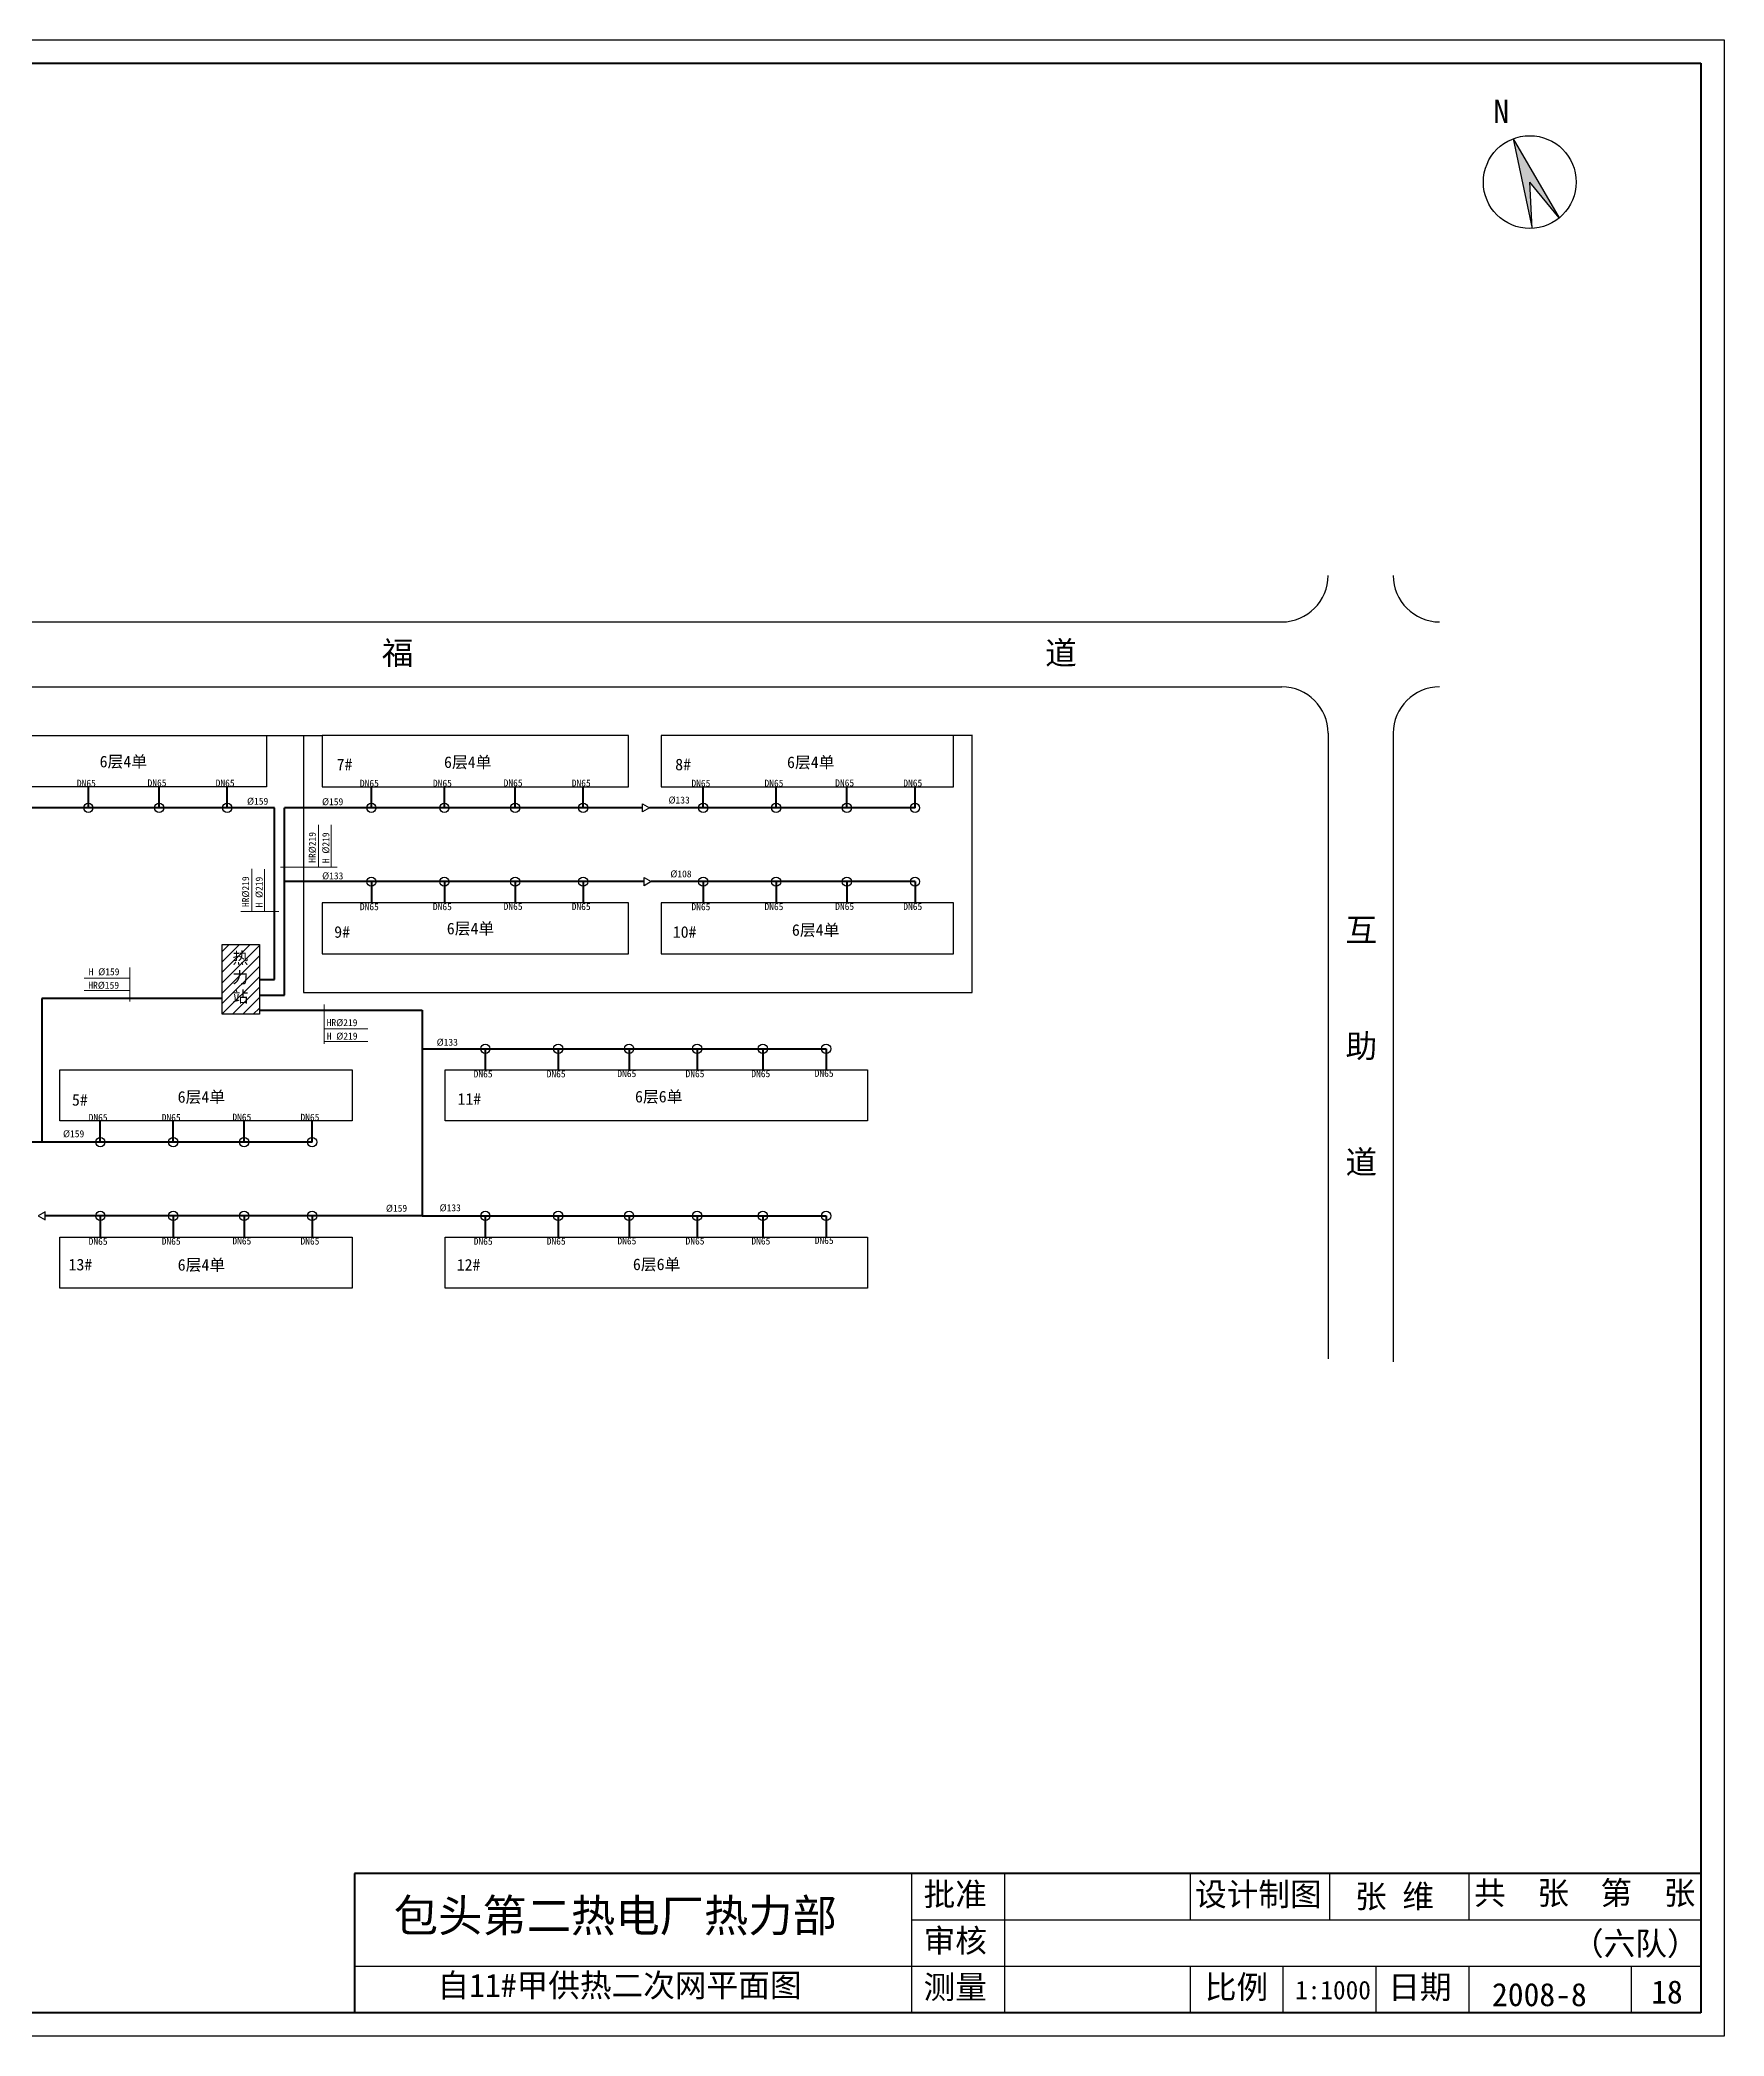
# Model space of a CAD drawing. Header units: millimetres. Extents: x 710 to 1314, y 285 to 715.
# Drawn here: x 951.4 to 1314.2, y 285.3 to 715.3 of the extents above; entities that cross this region are included whole.
import ezdxf

# ---------------------------------------------------------------- set-up
doc = ezdxf.new("R2010")
doc.units = ezdxf.units.MM
doc.layers.add('围栏', color=3, linetype='Continuous')
doc.layers.add('边线', color=1, linetype='Continuous')
doc.layers.add('标注', color=7, linetype='Continuous', lineweight=18)
doc.layers.add('管道', color=7, linetype='Continuous', lineweight=50)

msp = doc.modelspace()

# ---------------------------------------------------------------- hatches: boundary and pattern name
msp.add_hatch(color=256).paths.add_polyline_path([(1268.75, 694.05), (1272.82, 674.73), (1272.34, 684.72), (1278.69, 676.99)])
at = {"layer": '标注'}
h = msp.add_hatch(dxfattribs=at)
h.set_pattern_fill('ANSI31', color=256, scale=0.5, style=0)
h.set_pattern_definition([(45, (16.0084, -96.5), (-1.122532, 1.122532), [])])
h.paths.add_polyline_path([(998.72, 520.48), (990.72, 520.48), (990.72, 505.48), (998.72, 505.48)])
h.paths.add_polyline_path([(992.28, 519.46), (996.93, 519.46), (996.93, 505.96), (992.28, 505.96)], flags=24)

# ---------------------------------------------------------------- linework, layer by layer
at = {"lineweight": 40}
for p, q in [((715.18, 710.35), (1309.18, 710.35)), ((1309.18, 710.35), (1309.18, 290.35)), ((1309.18, 320.35), (1019.18, 320.35)), ((1019.18, 320.35), (1019.18, 290.35)), ((1309.18, 290.35), (715.18, 290.35))]:
    msp.add_line(p, q, dxfattribs=at)
for p, q in [((1268.75, 694.05), (1272.82, 674.73)), ((1268.75, 694.05), (1278.69, 676.99)), ((1272.82, 674.73), (1272.34, 684.72)), ((1278.69, 676.99), (1272.34, 684.72)), ((838.32, 589.98), (1218.92, 589.98)), ((838.32, 575.98), (1218.92, 575.98)), ((937.22, 565.48), (1000.22, 565.48)), ((1000.22, 565.48), (1000.22, 554.48)), ((1000.22, 565.48), (1008.22, 565.48)), ((1008.22, 565.48), (1012.22, 565.48)), ((1012.22, 565.48), (1012.22, 554.48)), ((1078.22, 565.48), (1012.22, 565.48)), ((1078.22, 554.48), (1078.22, 565.48)), ((1085.22, 565.48), (1085.22, 554.48)), ((1148.22, 565.48), (1085.22, 565.48)), ((1148.22, 554.48), (1148.22, 565.48)), ((1152.32, 565.48), (1148.22, 565.48)), ((1228.92, 565.98), (1228.92, 431.23)), ((1242.92, 565.98), (1242.92, 430.56)), ((1000.22, 554.48), (937.22, 554.48)), ((1012.22, 554.48), (1078.22, 554.48)), ((1085.22, 554.48), (1148.22, 554.48)), ((1078.22, 529.48), (1012.22, 529.48)), ((1012.22, 529.48), (1012.22, 518.48)), ((1078.22, 518.48), (1078.22, 529.48)), ((1148.22, 529.48), (1085.22, 529.48)), ((1085.22, 529.48), (1085.22, 518.48)), ((1148.22, 518.48), (1148.22, 529.48)), ((990.72, 520.48), (998.72, 520.48)), ((990.72, 505.48), (990.72, 520.48)), ((998.72, 520.48), (998.72, 505.48)), ((1012.22, 518.48), (1078.22, 518.48)), ((1085.22, 518.48), (1148.22, 518.48)), ((1148.22, 510.13), (1152.22, 510.13)), ((998.72, 505.48), (990.72, 505.48)), ((955.72, 482.48), (955.72, 493.48)), ((955.72, 493.48), (1018.72, 493.48)), ((1018.72, 493.48), (1018.72, 482.48)), ((1038.72, 493.48), (1129.72, 493.48)), ((1038.72, 482.48), (1038.72, 493.48)), ((1129.72, 493.48), (1129.72, 482.48)), ((1018.72, 482.48), (955.72, 482.48)), ((1129.72, 482.48), (1038.72, 482.48)), ((955.72, 457.48), (1018.72, 457.48)), ((955.72, 446.48), (955.72, 457.48)), ((1018.72, 457.48), (1018.72, 446.48)), ((1038.72, 446.48), (1038.72, 457.48)), ((1038.72, 457.48), (1129.72, 457.48)), ((1129.72, 457.48), (1129.72, 446.48)), ((1018.72, 446.48), (955.72, 446.48)), ((1129.72, 446.48), (1038.72, 446.48)), ((1139.18, 320.35), (1139.18, 290.35)), ((1159.18, 320.35), (1159.18, 290.35)), ((1199.18, 320.35), (1199.18, 310.35)), ((1229.22, 320.35), (1229.22, 310.35)), ((1259.18, 320.35), (1259.18, 310.35)), ((1309.18, 310.35), (1139.18, 310.35)), ((1309.18, 300.35), (1019.18, 300.35)), ((1199.18, 300.35), (1199.18, 290.35)), ((1219.18, 300.35), (1219.18, 290.35)), ((1239.18, 300.35), (1239.18, 290.35)), ((1259.18, 300.35), (1259.18, 290.35)), ((1294.18, 300.35), (1294.18, 290.35))]:
    msp.add_line(p, q)
for points in [[(1082.76, 549.93), (1081.26, 549.06), (1081.26, 550.79)], [(1083.07, 534.03), (1081.57, 533.16), (1081.57, 534.9)], [(951.06, 462.03), (952.56, 461.16), (952.56, 462.9)]]:
    msp.add_lwpolyline(points, close=True)
for centre, radius in [((1272.34, 684.72), 10), ((961.87, 549.93), 1), ((977.12, 549.93), 1), ((991.78, 549.93), 1), ((1022.83, 549.93), 1), ((1038.55, 549.93), 1), ((1053.8, 549.93), 1), ((1068.45, 549.93), 1), ((1094.3, 549.93), 1), ((1110.01, 549.93), 1), ((1125.26, 549.93), 1), ((1139.92, 549.93), 1), ((1022.83, 534.03), 1), ((1038.55, 534.03), 1), ((1053.8, 534.03), 1), ((1068.45, 534.03), 1), ((1094.3, 534.03), 1), ((1110.01, 534.03), 1), ((1125.26, 534.03), 1), ((1139.92, 534.03), 1), ((1047.37, 498.03), 1), ((1063.08, 498.03), 1), ((1078.33, 498.03), 1), ((1092.99, 498.03), 1), ((1107.15, 498.03), 1), ((1120.78, 498.03), 1), ((964.44, 477.93), 1), ((980.16, 477.93), 1), ((995.41, 477.93), 1), ((1010.06, 477.93), 1), ((964.44, 462.03), 1), ((980.16, 462.03), 1), ((995.41, 462.03), 1), ((1010.06, 462.03), 1), ((1047.37, 462.03), 1), ((1063.08, 462.03), 1), ((1078.33, 462.03), 1), ((1092.99, 462.03), 1), ((1107.15, 462.03), 1), ((1120.78, 462.03), 1)]:
    msp.add_circle(centre, radius)
for centre, start, end in [((1218.92, 599.98), 270, 360), ((1252.92, 599.98), 180, 270), ((1218.92, 565.98), 360, 90), ((1252.92, 565.98), 90, 180)]:
    msp.add_arc(centre, 10, start, end)
at = {"layer": '围栏'}
for p, q in [((1008.22, 565.48), (1008.22, 510.13)), ((1152.22, 510.13), (1152.22, 565.48)), ((1008.22, 510.13), (1148.22, 510.13))]:
    msp.add_line(p, q, dxfattribs=at)
at = {"layer": '标注'}
for p, q in [((1011.47, 537.13), (1011.47, 546.3)), ((1014.17, 537.13), (1014.17, 546.27)), ((997.11, 527.59), (997.11, 536.77)), ((999.82, 527.59), (999.82, 536.74)), ((1015.47, 537.13), (1003.29, 537.13)), ((1002.93, 527.59), (994.74, 527.59)), ((960.97, 513.25), (970.8, 513.25)), ((970.8, 508.21), (970.8, 515.52)), ((960.97, 510.55), (970.8, 510.55)), ((1012.63, 499.12), (1012.63, 507.54)), ((1012.63, 502.29), (1022.04, 502.29)), ((1012.63, 499.59), (1022.04, 499.59))]:
    msp.add_line(p, q, dxfattribs=at)
at = {"layer": '管道'}
for p, q in [((961.87, 549.93), (961.87, 554.48)), ((977.12, 549.93), (977.12, 554.48)), ((991.78, 549.93), (991.78, 554.48)), ((1022.83, 549.93), (1022.83, 554.48)), ((1038.55, 549.93), (1038.55, 554.48)), ((1053.8, 549.93), (1053.8, 554.48)), ((1068.45, 549.93), (1068.45, 554.48)), ((1094.3, 549.93), (1094.3, 554.48)), ((1110.01, 549.93), (1110.01, 554.48)), ((1125.26, 549.93), (1125.26, 554.48)), ((1139.92, 549.93), (1139.92, 554.48)), ((1001.93, 549.93), (933.94, 549.93)), ((1001.93, 512.98), (1001.93, 549.93)), ((1004.13, 509.57), (1004.13, 549.93)), ((1081.26, 549.93), (1004.13, 549.93)), ((1139.92, 549.93), (1082.76, 549.93)), ((1081.57, 534.03), (1004.13, 534.03)), ((1022.83, 534.03), (1022.83, 529.48)), ((1038.55, 534.03), (1038.55, 529.48)), ((1053.8, 534.03), (1053.8, 529.48)), ((1068.45, 534.03), (1068.45, 529.48)), ((1139.92, 534.03), (1083.07, 534.03)), ((1094.3, 534.03), (1094.3, 529.48)), ((1110.01, 534.03), (1110.01, 529.48)), ((1125.26, 534.03), (1125.26, 529.48)), ((1139.92, 534.03), (1139.92, 529.48)), ((998.72, 512.98), (1001.93, 512.98)), ((990.72, 508.85), (951.82, 508.85)), ((951.82, 508.85), (951.82, 477.93)), ((998.72, 509.57), (1004.13, 509.57)), ((998.72, 506.32), (1033.74, 506.32)), ((1033.74, 506.32), (1033.74, 462.03)), ((1033.74, 498.03), (1120.78, 498.03)), ((1047.37, 498.03), (1047.37, 493.48)), ((1063.08, 498.03), (1063.08, 493.48)), ((1078.33, 498.03), (1078.33, 493.48)), ((1092.99, 498.03), (1092.99, 493.48)), ((1107.15, 498.03), (1107.15, 493.48)), ((1120.78, 498.03), (1120.78, 493.48)), ((964.44, 477.93), (964.44, 482.48)), ((980.16, 477.93), (980.16, 482.48)), ((995.41, 477.93), (995.41, 482.48)), ((1010.06, 477.93), (1010.06, 482.48)), ((951.82, 477.93), (881.71, 477.93)), ((1010.06, 477.93), (951.82, 477.93)), ((1033.74, 462.03), (952.56, 462.03)), ((964.44, 462.03), (964.44, 457.48)), ((980.16, 462.03), (980.16, 457.48)), ((995.41, 462.03), (995.41, 457.48)), ((1010.06, 462.03), (1010.06, 457.48)), ((1033.74, 462.03), (1120.78, 462.03)), ((1047.37, 462.03), (1047.37, 457.48)), ((1063.08, 462.03), (1063.08, 457.48)), ((1078.33, 462.03), (1078.33, 457.48)), ((1092.99, 462.03), (1092.99, 457.48)), ((1107.15, 462.03), (1107.15, 457.48)), ((1120.78, 462.03), (1120.78, 457.48))]:
    msp.add_line(p, q, dxfattribs=at)
at = {"layer": '边线'}
for p, q in [((710.18, 715.35), (1314.18, 715.35)), ((1314.18, 715.35), (1314.18, 285.35)), ((1314.18, 285.35), (710.18, 285.35))]:
    msp.add_line(p, q, dxfattribs=at)

# ---------------------------------------------------------------- texts
at = {"attachment_point": 1}
for s, insert, char_height, width in [('N', (1264.5, 702.46), 5, 13.437), ('{\\fFangSong_GB2312|b0|i0|c134|p49;批准}', (1141.77, 318.41), 5, 88.5221), ('{\\fFangSong_GB2312|b0|i0|c134|p49;设计制图}', (1200.24, 318.41), 5, 88.5221), ('{\\fFangSong_GB2312|b0|i0|c134|p49;共  张  第  张}', (1260.32, 318.68), 5, 88.5221), ('{\\fSimHei|b0|i0|c134|p2;包头第二热电厂热力部}', (1027.63, 314.81), 7, 133.3392), ('{\\fFangSong_GB2312|b0|i0|c134|p49;审核}', (1141.77, 308.41), 5, 88.5221), ('{\\fSimSun|b0|i0|c134|p54;自}11#{\\fSimSun|b0|i0|c134|p54;甲供热二次网平面图}', (1037.07, 298.78), 5, 126.6751), ('{\\fFangSong_GB2312|b0|i0|c134|p49;测量}', (1141.77, 298.41), 5, 88.5221), ('{\\fFangSong_GB2312|b0|i0|c134|p49;比例}', (1202.36, 298.41), 5, 88.5221), ('{\\fFangSong_GB2312|b0|i0|c134|p49;日期}', (1241.85, 298.41), 5, 88.5221)]:
    msp.add_mtext(s, dxfattribs=dict(at, insert=insert, char_height=char_height, width=width))
at = {"layer": '标注', "attachment_point": 1}
for s, insert, char_height, width in [('{\\fSimSun|b0|i0|c134|p54;昌                                          福                                        道}', (875.4, 585.79), 5, 325.7609), ('6{\\fSimSun|b0|i0|c134|p54;层}4{\\fSimSun|b0|i0|c134|p54;单}', (964.3, 561.15), 2.5, 21.8694), ('7#', (1015.35, 560.52), 2.5, 7.9203), ('6{\\fSimSun|b0|i0|c134|p54;层}4{\\fSimSun|b0|i0|c134|p54;单}', (1038.48, 561.02), 2.5, 21.8694), ('8#', (1088.27, 560.52), 2.5, 7.9203), ('6{\\fSimSun|b0|i0|c134|p54;层}4{\\fSimSun|b0|i0|c134|p54;单}', (1112.36, 561), 2.5, 21.8694), ('DN65', (959.4, 555.99), 1.5, 6.2554), ('DN65', (974.62, 556.05), 1.5, 5.2945), ('DN65', (989.29, 556.02), 1.5, 6.2609), ('DN65', (1020.36, 555.98), 1.5, 6.3469), ('DN65', (1036.09, 555.99), 1.5, 6.2554), ('DN65', (1051.32, 556.05), 1.5, 5.2945), ('DN65', (1065.99, 556.02), 1.5, 6.2609), ('DN65', (1091.77, 555.98), 1.5, 6.3469), ('DN65', (1107.5, 555.99), 1.5, 6.2554), ('DN65', (1122.73, 556.05), 1.5, 5.2945), ('DN65', (1137.4, 556.02), 1.5, 6.2609), ('%%C159', (996.05, 552.1), 1.5, 9.9494), ('%%C159', (1012.2, 552), 1.5, 9.9494), ('%%C133', (1086.83, 552.36), 1.5, 9.9494), ('%%C133', (1012.22, 536.03), 1.5, 9.9494), ('%%C108', (1087.22, 536.45), 1.5, 9.9494), ('DN65', (1020.35, 529.38), 1.5, 6.3469), ('DN65', (1036.08, 529.39), 1.5, 6.2554), ('DN65', (1051.31, 529.45), 1.5, 5.2945), ('DN65', (1065.98, 529.42), 1.5, 6.2609), ('DN65', (1091.77, 529.38), 1.5, 6.3469), ('DN65', (1107.5, 529.4), 1.5, 6.2554), ('DN65', (1122.73, 529.45), 1.5, 5.2945), ('DN65', (1137.4, 529.43), 1.5, 6.2609), ('6{\\fSimSun|b0|i0|c134|p54;层}4{\\fSimSun|b0|i0|c134|p54;单}', (1039.08, 525.18), 2.5, 21.8694), ('6{\\fSimSun|b0|i0|c134|p54;层}4{\\fSimSun|b0|i0|c134|p54;单}', (1113.41, 524.87), 2.5, 21.8694), ('{\\fSimSun|b0|i0|c134|p54;互\\P\\P\\P助\\P\\P\\P道}', (1232.64, 526.13), 5, 3.374), ('9#', (1014.83, 524.44), 2.5, 7.9203), ('10#', (1087.75, 524.44), 2.5, 7.9203), ('{\\fSimSun|b0|i0|c134|p54;热力站}', (992.91, 518.83), 2.5, 3.7242), ('HR%%C159', (961.87, 512.46), 1.5, 11.9811), ('H %%C159', (961.95, 515.37), 1.5, 11.8997), ('HR%%C219', (1013.21, 504.41), 1.5, 13.5629), ('H %%C219', (1013.23, 501.51), 1.5, 13.5393), ('%%C133', (1036.89, 500.19), 1.5, 9.9494), ('DN65', (1044.86, 493.36), 1.5, 6.3469), ('DN65', (1060.59, 493.37), 1.5, 6.2554), ('DN65', (1075.81, 493.43), 1.5, 5.2945), ('DN65', (1090.49, 493.4), 1.5, 6.2609), ('DN65', (1104.67, 493.41), 1.5, 5.2945), ('DN65', (1118.31, 493.48), 1.5, 7.2913), ('5#', (958.34, 488.28), 2.5, 7.9203), ('6{\\fSimSun|b0|i0|c134|p54;层}4{\\fSimSun|b0|i0|c134|p54;单}', (981.11, 488.91), 2.5, 21.8694), ('11#', (1041.39, 488.47), 2.5, 7.9203), ('6{\\fSimSun|b0|i0|c134|p54;层}6{\\fSimSun|b0|i0|c134|p54;单}', (1079.62, 488.97), 2.5, 21.8694), ('DN65', (961.93, 483.98), 1.5, 6.3469), ('DN65', (977.67, 483.99), 1.5, 6.2554), ('DN65', (992.89, 484.05), 1.5, 5.2945), ('DN65', (1007.56, 484.02), 1.5, 6.2609), ('%%C159', (956.41, 480.47), 1.5, 9.9494), ('%%C159', (1025.96, 464.42), 1.5, 9.9494), ('%%C133', (1037.52, 464.53), 1.5, 9.9494), ('DN65', (961.93, 457.3), 1.5, 6.3469), ('DN65', (977.67, 457.32), 1.5, 6.2554), ('DN65', (992.89, 457.37), 1.5, 5.2945), ('DN65', (1007.56, 457.35), 1.5, 6.2609), ('DN65', (1044.87, 457.31), 1.5, 6.3469), ('DN65', (1060.6, 457.33), 1.5, 6.2554), ('DN65', (1075.83, 457.38), 1.5, 5.2945), ('DN65', (1090.5, 457.36), 1.5, 6.2609), ('DN65', (1104.68, 457.36), 1.5, 5.2945), ('DN65', (1118.32, 457.48), 1.5, 7.3018), ('13#', (957.61, 452.79), 2.5, 7.9203), ('6{\\fSimSun|b0|i0|c134|p54;层}4{\\fSimSun|b0|i0|c134|p54;单}', (981.12, 452.73), 2.5, 21.8694), ('12#', (1041.22, 452.74), 2.5, 7.9203), ('6{\\fSimSun|b0|i0|c134|p54;层}6{\\fSimSun|b0|i0|c134|p54;单}', (1079.16, 452.85), 2.5, 21.8694), ('{\\fKaiTi_GB2312|b0|i0|c134|p49;张 维}', (1234.67, 317.96), 5, 30.3874), ('{\\fKaiTi_GB2312|b0|i0|c134|p49;（六队）}', (1281.42, 307.79), 5, 30.3874), ('{\\H0.8x;1:1000}', (1221.79, 297.26), 5, 42.6517), ('2008-8', (1264.2, 296.79), 5, 42.6517), ('18', (1298.48, 297.36), 5, 42.6517)]:
    msp.add_mtext(s, dxfattribs=dict(at, insert=insert, char_height=char_height, width=width))
at = {"layer": '标注', "char_height": 1.5, "attachment_point": 1, "rotation": 90}
for s, insert, width in [('HR%%C219', (1009.35, 538.1), 11.8997), ('H %%C219', (1012.26, 538.02), 11.9811), ('HR%%C219', (994.99, 528.56), 11.8997), ('H %%C219', (997.9, 528.48), 11.9811)]:
    msp.add_mtext(s, dxfattribs=dict(at, insert=insert, width=width))

doc.saveas('drawing.dxf')
